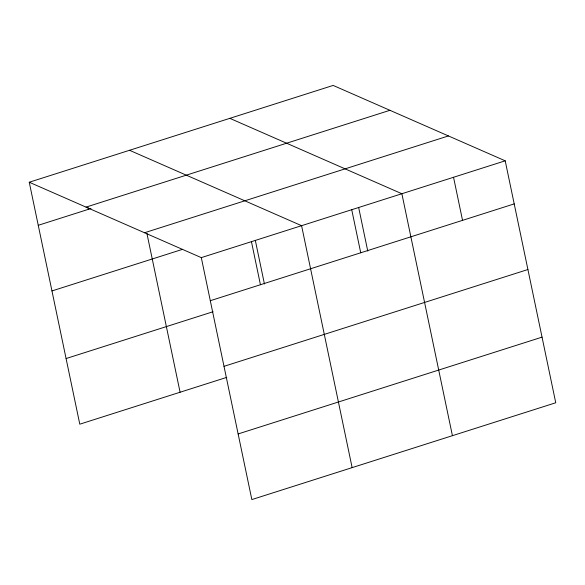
<?xml version="1.0" encoding="UTF-8"?>
<svg xmlns="http://www.w3.org/2000/svg" width="585" height="585" viewBox="0 0 585 585"><rect width="100%" height="100%" fill="white"/><g stroke="black" fill="none" stroke-linecap="round" stroke-linejoin="round"><path stroke-width="0.88" d="M29.25 182.235L333.157 85.425L505.206 160.816L555.75 402.765L251.842 499.575L201.298 257.627L29.25 182.235L79.794 424.183L226.775 377.362M86.024 207.112L389.932 110.302M38.252 225.305L90.989 208.509M144.517 232.75L448.432 135.939M51.963 290.935L182.513 249.349M201.298 257.627L505.206 160.816M210.293 300.705L514.2 203.894M66.083 358.554L213.064 311.732M224.004 366.334L527.911 269.524M238.132 433.946L542.039 337.143M229.832 118.338L401.873 193.737L452.424 435.686M129.541 150.286L301.582 225.678L352.133 467.627M453.543 177.277L462.538 220.355M358.656 207.47L367.76 251.067M351.731 209.708L360.733 252.786M255.331 240.391L264.435 283.981M251.44 241.656L260.442 284.734M146.879 233.269L180.085 392.235M88.028 207.58L88.393 209.335"/></g></svg>
